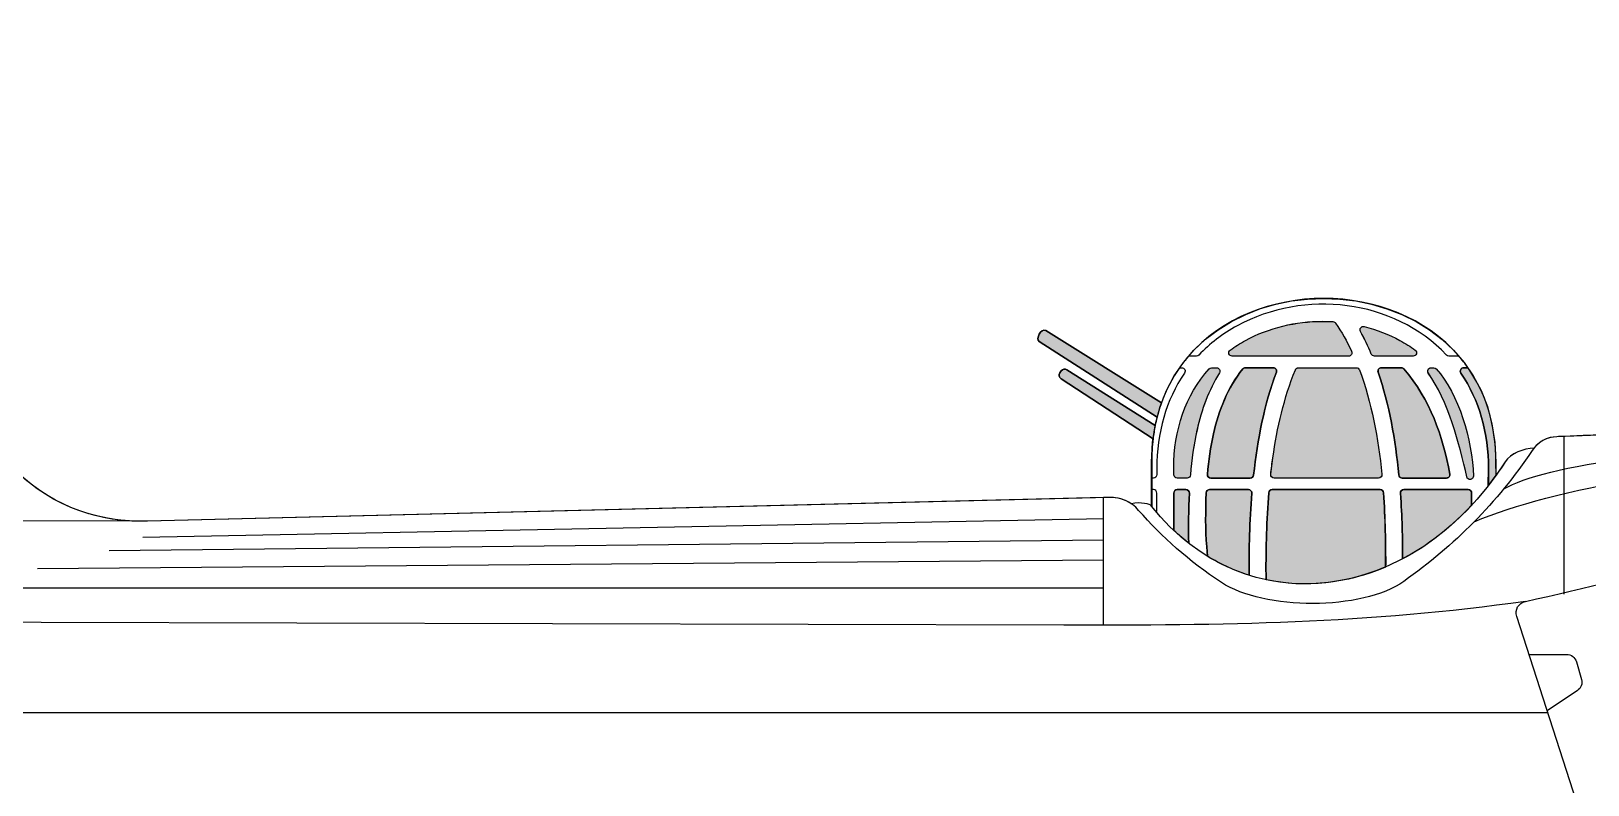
# Model space of a CAD drawing. Extents: x 65 to 351, y 42 to 244.
# Drawn here: x 97.31 to 130.59, y 210.06 to 226.19 of the extents above; entities that cross this region are included whole.
import ezdxf

# ---------------------------------------------------------------- set-up
doc = ezdxf.new("R2010")
doc.units = 0
doc.header["$MEASUREMENT"] = 0
doc.layers.add('4-VIEW', color=7, linetype='CONTINUOUS')
doc.layers.add('SOLIDS', color=7, linetype='CONTINUOUS')

msp = doc.modelspace()

# ---------------------------------------------------------------- hatches: boundary and pattern name
at = {"layer": 'SOLIDS'}
h = msp.add_hatch(color=252, dxfattribs=at)
edge = h.paths.add_edge_path()
edge.add_spline(control_points=[(118.856, 219.543), (118.856, 219.543), (121.377, 217.923), (121.377, 217.923), (121.403, 218.029), (121.434, 218.13), (121.47, 218.229), (121.47, 218.229), (118.997, 219.777), (118.997, 219.777), (118.899, 219.839), (118.775, 219.594), (118.856, 219.543)], knot_values=[0, 0, 0, 0, 1, 1, 1, 2, 2, 2, 3, 3, 3, 4, 4, 4, 4], degree=3, periodic=1)
h = msp.add_hatch(color=255, dxfattribs=at)
edge = h.paths.add_edge_path()
edge.add_spline(control_points=[(122.491, 218.959), (121.98, 218.393), (121.734, 217.648), (121.734, 216.827), (121.734, 216.827), (121.734, 216.694), (121.734, 216.694), (121.734, 216.655), (121.766, 216.622), (121.806, 216.622), (121.806, 216.622), (122.018, 216.622), (122.018, 216.622), (122.056, 216.622), (122.087, 216.651), (122.09, 216.689), (122.117, 217.015), (122.161, 217.337), (122.231, 217.647), (122.329, 218.085), (122.479, 218.499), (122.71, 218.873), (122.724, 218.896), (122.725, 218.923), (122.712, 218.946), (122.699, 218.97), (122.676, 218.983), (122.649, 218.983), (122.649, 218.983), (122.544, 218.983), (122.544, 218.983), (122.523, 218.983), (122.505, 218.975), (122.491, 218.959), (122.491, 218.959), (122.491, 218.959), (122.491, 218.959)], knot_values=[0, 0, 0, 0, 1, 1, 1, 2, 2, 2, 3, 3, 3, 4, 4, 4, 5, 5, 5, 6, 6, 6, 7, 7, 7, 8, 8, 8, 9, 9, 9, 10, 10, 10, 11, 11, 11, 12, 12, 12, 12], degree=3, periodic=1)
edge = h.paths.add_edge_path()
edge.add_spline(control_points=[(124.918, 219.975), (124.345, 219.975), (123.769, 219.841), (123.265, 219.566), (123.15, 219.503), (123.043, 219.435), (122.941, 219.362), (122.915, 219.344), (122.905, 219.311), (122.914, 219.281), (122.924, 219.251), (122.952, 219.231), (122.983, 219.231), (122.983, 219.231), (125.471, 219.231), (125.471, 219.231), (125.497, 219.231), (125.519, 219.243), (125.532, 219.265), (125.546, 219.286), (125.547, 219.311), (125.536, 219.334), (125.436, 219.549), (125.321, 219.751), (125.192, 219.938), (125.179, 219.957), (125.16, 219.967), (125.137, 219.969), (125.137, 219.969), (124.918, 219.975), (124.918, 219.975), (124.918, 219.975), (124.918, 219.975), (124.918, 219.975)], knot_values=[0, 0, 0, 0, 1, 1, 1, 2, 2, 2, 3, 3, 3, 4, 4, 4, 5, 5, 5, 6, 6, 6, 7, 7, 7, 8, 8, 8, 9, 9, 9, 10, 10, 10, 11, 11, 11, 11], degree=3, periodic=1)
edge = h.paths.add_edge_path()
edge.add_spline(control_points=[(123.208, 218.956), (123.222, 218.974), (123.242, 218.983), (123.265, 218.983), (123.265, 218.983), (123.859, 218.983), (123.859, 218.983), (123.884, 218.983), (123.905, 218.972), (123.919, 218.952), (123.932, 218.932), (123.936, 218.908), (123.927, 218.885), (123.673, 218.207), (123.524, 217.449), (123.44, 216.686), (123.436, 216.65), (123.405, 216.622), (123.368, 216.622), (123.368, 216.622), (122.525, 216.622), (122.525, 216.622), (122.504, 216.622), (122.486, 216.63), (122.472, 216.646), (122.457, 216.661), (122.451, 216.68), (122.453, 216.7), (122.478, 216.996), (122.519, 217.288), (122.583, 217.568), (122.696, 218.075), (122.885, 218.549), (123.208, 218.956), (123.208, 218.956), (123.208, 218.956), (123.208, 218.956)], knot_values=[0, 0, 0, 0, 1, 1, 1, 2, 2, 2, 3, 3, 3, 4, 4, 4, 5, 5, 5, 6, 6, 6, 7, 7, 7, 8, 8, 8, 9, 9, 9, 10, 10, 10, 11, 11, 11, 12, 12, 12, 12], degree=3, periodic=1)
edge = h.paths.add_edge_path()
edge.add_spline(control_points=[(121.734, 216.302), (121.734, 216.302), (121.738, 215.498), (121.738, 215.498), (121.841, 215.402), (121.946, 215.311), (122.054, 215.227), (122.041, 215.559), (122.055, 215.959), (122.068, 216.299), (122.069, 216.319), (122.061, 216.337), (122.047, 216.352), (122.033, 216.367), (122.016, 216.374), (121.995, 216.374), (121.995, 216.374), (121.806, 216.374), (121.806, 216.374), (121.766, 216.374), (121.734, 216.342), (121.734, 216.302), (121.734, 216.302), (121.734, 216.302), (121.734, 216.302)], knot_values=[0, 0, 0, 0, 1, 1, 1, 2, 2, 2, 3, 3, 3, 4, 4, 4, 5, 5, 5, 6, 6, 6, 7, 7, 7, 8, 8, 8, 8], degree=3, periodic=1)
edge = h.paths.add_edge_path()
edge.add_spline(control_points=[(122.428, 216.305), (122.413, 215.915), (122.407, 215.523), (122.438, 215.149), (122.438, 215.149), (122.454, 214.949), (122.454, 214.949), (122.739, 214.774), (123.038, 214.638), (123.346, 214.541), (123.346, 214.541), (123.346, 214.551), (123.346, 214.551), (123.342, 215.105), (123.354, 215.698), (123.403, 216.296), (123.405, 216.317), (123.398, 216.335), (123.384, 216.351), (123.37, 216.367), (123.352, 216.374), (123.331, 216.374), (123.331, 216.374), (122.501, 216.374), (122.501, 216.374), (122.462, 216.374), (122.43, 216.344), (122.428, 216.305), (122.428, 216.305), (122.428, 216.305), (122.428, 216.305)], knot_values=[0, 0, 0, 0, 1, 1, 1, 2, 2, 2, 3, 3, 3, 4, 4, 4, 5, 5, 5, 6, 6, 6, 7, 7, 7, 8, 8, 8, 9, 9, 9, 10, 10, 10, 10], degree=3, periodic=1)
edge = h.paths.add_edge_path()
edge.add_spline(control_points=[(124.335, 218.939), (124.089, 218.343), (123.943, 217.693), (123.852, 217.058), (123.852, 217.058), (123.806, 216.703), (123.806, 216.703), (123.804, 216.681), (123.81, 216.662), (123.824, 216.646), (123.839, 216.63), (123.857, 216.622), (123.878, 216.622), (123.878, 216.622), (126.111, 216.622), (126.111, 216.622), (126.133, 216.622), (126.151, 216.63), (126.165, 216.646), (126.179, 216.662), (126.185, 216.681), (126.183, 216.702), (126.106, 217.468), (125.962, 218.247), (125.704, 218.936), (125.693, 218.965), (125.667, 218.983), (125.636, 218.983), (125.636, 218.983), (124.402, 218.983), (124.402, 218.983), (124.372, 218.983), (124.347, 218.966), (124.335, 218.939), (124.335, 218.939), (124.335, 218.939), (124.335, 218.939)], knot_values=[0, 0, 0, 0, 1, 1, 1, 2, 2, 2, 3, 3, 3, 4, 4, 4, 5, 5, 5, 6, 6, 6, 7, 7, 7, 8, 8, 8, 9, 9, 9, 10, 10, 10, 11, 11, 11, 12, 12, 12, 12], degree=3, periodic=1)
edge = h.paths.add_edge_path()
edge.add_spline(control_points=[(125.724, 219.76), (125.81, 219.605), (125.887, 219.443), (125.957, 219.275), (125.968, 219.248), (125.994, 219.231), (126.024, 219.231), (126.024, 219.231), (126.852, 219.231), (126.852, 219.231), (126.884, 219.231), (126.911, 219.251), (126.921, 219.281), (126.931, 219.311), (126.92, 219.344), (126.894, 219.362), (126.793, 219.435), (126.685, 219.503), (126.57, 219.566), (126.329, 219.697), (126.072, 219.797), (125.806, 219.865), (125.777, 219.872), (125.749, 219.862), (125.731, 219.839), (125.713, 219.816), (125.71, 219.786), (125.724, 219.76), (125.724, 219.76), (125.724, 219.76), (125.724, 219.76)], knot_values=[0, 0, 0, 0, 1, 1, 1, 2, 2, 2, 3, 3, 3, 4, 4, 4, 5, 5, 5, 6, 6, 6, 7, 7, 7, 8, 8, 8, 9, 9, 9, 10, 10, 10, 10], degree=3, periodic=1)
edge = h.paths.add_edge_path()
edge.add_spline(control_points=[(126.104, 218.887), (126.096, 218.91), (126.1, 218.933), (126.114, 218.953), (126.128, 218.973), (126.148, 218.983), (126.172, 218.983), (126.172, 218.983), (126.599, 218.983), (126.599, 218.983), (126.621, 218.983), (126.641, 218.974), (126.654, 218.957), (127.221, 218.287), (127.477, 217.546), (127.635, 216.708), (127.639, 216.686), (127.634, 216.666), (127.62, 216.648), (127.606, 216.631), (127.586, 216.622), (127.564, 216.622), (127.564, 216.622), (126.619, 216.622), (126.619, 216.622), (126.582, 216.622), (126.551, 216.65), (126.547, 216.688), (126.474, 217.436), (126.34, 218.197), (126.104, 218.887), (126.104, 218.887), (126.104, 218.887), (126.104, 218.887)], knot_values=[0, 0, 0, 0, 1, 1, 1, 2, 2, 2, 3, 3, 3, 4, 4, 4, 5, 5, 5, 6, 6, 6, 7, 7, 7, 8, 8, 8, 9, 9, 9, 10, 10, 10, 11, 11, 11, 11], degree=3, periodic=1)
edge = h.paths.add_edge_path()
edge.add_spline(control_points=[(127.177, 218.87), (127.586, 218.282), (127.851, 217.351), (127.997, 216.648), (128.005, 216.611), (128.039, 216.586), (128.077, 216.591), (128.114, 216.596), (128.141, 216.628), (128.14, 216.665), (128.115, 217.434), (127.828, 218.423), (127.345, 218.959), (127.331, 218.975), (127.312, 218.983), (127.291, 218.983), (127.291, 218.983), (127.236, 218.983), (127.236, 218.983), (127.208, 218.983), (127.185, 218.969), (127.172, 218.944), (127.159, 218.92), (127.161, 218.892), (127.177, 218.87), (127.177, 218.87), (127.177, 218.87), (127.177, 218.87)], knot_values=[0, 0, 0, 0, 1, 1, 1, 2, 2, 2, 3, 3, 3, 4, 4, 4, 5, 5, 5, 6, 6, 6, 7, 7, 7, 8, 8, 8, 9, 9, 9, 9], degree=3, periodic=1)
edge = h.paths.add_edge_path()
edge.add_spline(control_points=[(126.599, 216.351), (126.585, 216.336), (126.578, 216.318), (126.58, 216.297), (126.616, 215.785), (126.627, 215.35), (126.625, 214.891), (127.148, 215.167), (127.648, 215.551), (128.1, 216.039), (128.1, 216.039), (128.102, 216.302), (128.102, 216.302), (128.102, 216.342), (128.069, 216.374), (128.029, 216.374), (128.029, 216.374), (126.652, 216.374), (126.652, 216.374), (126.631, 216.374), (126.613, 216.367), (126.599, 216.351), (126.599, 216.351), (126.599, 216.351), (126.599, 216.351)], knot_values=[0, 0, 0, 0, 1, 1, 1, 2, 2, 2, 3, 3, 3, 4, 4, 4, 5, 5, 5, 6, 6, 6, 7, 7, 7, 8, 8, 8, 8], degree=3, periodic=1)
edge = h.paths.add_edge_path()
edge.add_spline(control_points=[(123.767, 216.308), (123.717, 215.724), (123.702, 215.136), (123.706, 214.554), (123.706, 214.554), (123.707, 214.445), (123.707, 214.445), (124.542, 214.266), (125.425, 214.36), (126.264, 214.718), (126.266, 215.189), (126.256, 215.782), (126.217, 216.307), (126.215, 216.345), (126.183, 216.374), (126.145, 216.374), (126.145, 216.374), (123.839, 216.374), (123.839, 216.374), (123.801, 216.374), (123.77, 216.346), (123.767, 216.308), (123.767, 216.308), (123.767, 216.308), (123.767, 216.308)], knot_values=[0, 0, 0, 0, 1, 1, 1, 2, 2, 2, 3, 3, 3, 4, 4, 4, 5, 5, 5, 6, 6, 6, 7, 7, 7, 8, 8, 8, 8], degree=3, periodic=1)
edge = h.paths.add_edge_path()
edge.add_spline(control_points=[(127.872, 218.87), (127.857, 218.893), (127.855, 218.92), (127.868, 218.945), (127.881, 218.969), (127.905, 218.983), (127.932, 218.983), (127.932, 218.983), (128.019, 218.989), (128.019, 218.989), (128.393, 218.457), (128.621, 217.78), (128.621, 216.96), (128.621, 216.96), (128.624, 216.681), (128.624, 216.681), (128.572, 216.609), (128.52, 216.539), (128.466, 216.47), (128.466, 216.47), (128.462, 216.827), (128.462, 216.827), (128.462, 217.587), (128.267, 218.291), (127.872, 218.87)], knot_values=[0, 0, 0, 0, 1, 1, 1, 2, 2, 2, 3, 3, 3, 4, 4, 4, 5, 5, 5, 6, 6, 6, 7, 7, 7, 8, 8, 8, 8], degree=3, periodic=1)
h = msp.add_hatch(color=252, dxfattribs=at)
edge = h.paths.add_edge_path()
edge.add_spline(control_points=[(119.324, 218.748), (119.324, 218.748), (121.292, 217.464), (121.292, 217.464), (121.303, 217.56), (121.318, 217.653), (121.336, 217.744), (121.336, 217.744), (119.45, 218.941), (119.45, 218.941), (119.409, 218.967), (119.354, 218.956), (119.327, 218.916), (119.327, 218.916), (119.298, 218.874), (119.298, 218.874), (119.284, 218.853), (119.279, 218.83), (119.284, 218.806), (119.289, 218.781), (119.302, 218.761), (119.324, 218.748)], knot_values=[0, 0, 0, 0, 1, 1, 1, 2, 2, 2, 3, 3, 3, 4, 4, 4, 5, 5, 5, 6, 6, 6, 7, 7, 7, 7], degree=3, periodic=1)

# ---------------------------------------------------------------- linework, layer by layer
at = {"layer": '4-VIEW', "color": 7}
for points in [[(130.07, 217.513), (130.07, 214.135)], [(120.232, 213.472), (120.232, 216.203)], [(99.409, 215.705), (86.475, 215.682)], [(99.696, 215.358), (120.232, 215.759)], [(98.971, 215.072), (120.232, 215.301)], [(97.444, 214.69), (120.232, 214.872)], [(94.048, 214.27), (120.232, 214.27)], [(85.856, 211.606), (129.715, 211.606)]]:
    msp.add_lwpolyline(points, dxfattribs=at)
for points, knots in [([(174.224, 212.835), (172.469, 213.114), (170.793, 213.328), (169.642, 213.443), (169.459, 213.461), (169.307, 213.528), (169.17, 213.651), (167.034, 215.567), (164.611, 217.408), (161.648, 217.538), (152, 217.959), (141.487, 217.977), (129.926, 217.507), (129.706, 217.499), (129.521, 217.395), (129.398, 217.212), (128.65, 216.096), (127.726, 215.173), (126.655, 214.412), (125.76, 213.776), (123.656, 213.793), (122.755, 214.385), (122.06, 214.841), (121.477, 215.367), (120.983, 215.93), (120.82, 216.117), (120.604, 216.213), (120.355, 216.206), (120.355, 216.206), (99.791, 215.698), (99.791, 215.698), (98.618, 215.669), (97.597, 216.097), (96.796, 216.954), (96.796, 216.954), (90.009, 224.212), (90.009, 224.212), (89.42, 224.842), (88.799, 225.327), (88.156, 225.671)], [0, 0, 0, 0, 1, 1, 1, 2, 2, 2, 3, 3, 3, 4, 4, 4, 5, 5, 5, 6, 6, 6, 7, 7, 7, 8, 8, 8, 9, 9, 9, 10, 10, 10, 11, 11, 11, 12, 12, 12, 13, 13, 13, 13]), ([(121.261, 216.023), (121.261, 216.023), (121.261, 216.96), (121.261, 216.96), (121.261, 221.64), (128.62, 221.63), (128.62, 216.96), (128.62, 216.96), (128.62, 216.691), (128.62, 216.691)], [0, 0, 0, 0, 1, 1, 1, 2, 2, 2, 3, 3, 3, 3]), ([(127.831, 219.231), (127.831, 219.231), (127.616, 219.231), (127.616, 219.231), (127.595, 219.231), (127.578, 219.239), (127.564, 219.254), (126.433, 220.453), (124.521, 220.663), (123.092, 219.882), (122.774, 219.708), (122.501, 219.497), (122.272, 219.254), (122.257, 219.239), (122.24, 219.231), (122.219, 219.231), (122.219, 219.231), (122.049, 219.231), (122.049, 219.231)], [0, 0, 0, 0, 1, 1, 1, 2, 2, 2, 3, 3, 3, 4, 4, 4, 5, 5, 5, 6, 6, 6, 6]), ([(121.47, 218.229), (121.47, 218.229), (118.997, 219.777), (118.997, 219.777), (118.899, 219.839), (118.775, 219.595), (118.856, 219.543), (118.856, 219.543), (121.377, 217.924), (121.377, 217.924)], [0, 0, 0, 0, 1, 1, 1, 2, 2, 2, 3, 3, 3, 3]), ([(122.983, 219.231), (123.858, 219.231), (124.569, 219.231), (125.471, 219.231), (125.497, 219.231), (125.518, 219.243), (125.532, 219.265), (125.546, 219.286), (125.547, 219.311), (125.536, 219.334), (125.436, 219.549), (125.321, 219.751), (125.192, 219.938), (125.179, 219.957), (125.16, 219.968), (125.137, 219.969), (125.064, 219.973), (124.991, 219.976), (124.918, 219.976), (124.345, 219.976), (123.768, 219.841), (123.265, 219.566), (123.15, 219.503), (123.042, 219.435), (122.941, 219.362), (122.915, 219.344), (122.905, 219.311), (122.914, 219.281), (122.924, 219.251), (122.951, 219.231), (122.983, 219.231), (122.983, 219.231), (122.983, 219.231), (122.983, 219.231)], [0, 0, 0, 0, 1, 1, 1, 2, 2, 2, 3, 3, 3, 4, 4, 4, 5, 5, 5, 6, 6, 6, 7, 7, 7, 8, 8, 8, 9, 9, 9, 10, 10, 10, 11, 11, 11, 11]), ([(126.023, 219.231), (126.354, 219.231), (126.598, 219.231), (126.852, 219.231), (126.884, 219.231), (126.911, 219.251), (126.921, 219.281), (126.931, 219.311), (126.92, 219.344), (126.894, 219.362), (126.793, 219.435), (126.685, 219.503), (126.57, 219.566), (126.329, 219.697), (126.072, 219.797), (125.806, 219.865), (125.777, 219.872), (125.749, 219.862), (125.731, 219.839), (125.713, 219.816), (125.71, 219.786), (125.724, 219.76), (125.809, 219.605), (125.887, 219.443), (125.957, 219.276), (125.968, 219.248), (125.994, 219.231), (126.023, 219.231), (126.023, 219.231), (126.023, 219.231), (126.023, 219.231)], [0, 0, 0, 0, 1, 1, 1, 2, 2, 2, 3, 3, 3, 4, 4, 4, 5, 5, 5, 6, 6, 6, 7, 7, 7, 8, 8, 8, 9, 9, 9, 10, 10, 10, 10]), ([(121.336, 217.744), (121.336, 217.744), (119.45, 218.941), (119.45, 218.941), (119.409, 218.967), (119.354, 218.956), (119.327, 218.916), (119.327, 218.916), (119.298, 218.874), (119.298, 218.874), (119.284, 218.853), (119.279, 218.83), (119.284, 218.806), (119.289, 218.781), (119.302, 218.761), (119.324, 218.748), (119.324, 218.748), (121.291, 217.464), (121.291, 217.464)], [0, 0, 0, 0, 1, 1, 1, 2, 2, 2, 3, 3, 3, 4, 4, 4, 5, 5, 5, 6, 6, 6, 6]), ([(121.856, 218.983), (121.856, 218.983), (121.903, 218.983), (121.903, 218.983), (121.931, 218.983), (121.954, 218.969), (121.967, 218.945), (121.98, 218.92), (121.979, 218.893), (121.963, 218.87), (121.568, 218.291), (121.373, 217.587), (121.373, 216.827), (121.373, 216.827), (121.373, 216.695), (121.373, 216.695), (121.373, 216.655), (121.341, 216.622), (121.301, 216.622), (121.301, 216.622), (121.261, 216.622), (121.261, 216.622)], [0, 0, 0, 0, 1, 1, 1, 2, 2, 2, 3, 3, 3, 4, 4, 4, 5, 5, 5, 6, 6, 6, 7, 7, 7, 7]), ([(121.806, 216.622), (121.806, 216.622), (122.018, 216.622), (122.018, 216.622), (122.056, 216.622), (122.087, 216.651), (122.09, 216.689), (122.116, 217.015), (122.161, 217.337), (122.23, 217.648), (122.329, 218.085), (122.479, 218.499), (122.71, 218.873), (122.724, 218.896), (122.725, 218.923), (122.712, 218.946), (122.699, 218.97), (122.676, 218.983), (122.649, 218.983), (122.649, 218.983), (122.544, 218.983), (122.544, 218.983), (122.523, 218.983), (122.505, 218.975), (122.491, 218.959), (121.98, 218.393), (121.734, 217.648), (121.734, 216.827), (121.734, 216.827), (121.734, 216.695), (121.734, 216.695), (121.734, 216.655), (121.766, 216.622), (121.806, 216.622), (121.806, 216.622), (121.806, 216.622), (121.806, 216.622)], [0, 0, 0, 0, 1, 1, 1, 2, 2, 2, 3, 3, 3, 4, 4, 4, 5, 5, 5, 6, 6, 6, 7, 7, 7, 8, 8, 8, 9, 9, 9, 10, 10, 10, 11, 11, 11, 12, 12, 12, 12]), ([(122.525, 216.622), (122.525, 216.622), (123.368, 216.622), (123.368, 216.622), (123.405, 216.622), (123.436, 216.65), (123.44, 216.687), (123.524, 217.449), (123.672, 218.207), (123.927, 218.886), (123.936, 218.909), (123.932, 218.932), (123.919, 218.952), (123.904, 218.972), (123.884, 218.983), (123.859, 218.983), (123.859, 218.983), (123.265, 218.983), (123.265, 218.983), (123.242, 218.983), (123.222, 218.974), (123.208, 218.956), (122.885, 218.55), (122.696, 218.075), (122.582, 217.568), (122.519, 217.288), (122.478, 216.996), (122.453, 216.701), (122.451, 216.68), (122.457, 216.661), (122.472, 216.646), (122.486, 216.63), (122.504, 216.622), (122.525, 216.622), (122.525, 216.622), (122.525, 216.622), (122.525, 216.622)], [0, 0, 0, 0, 1, 1, 1, 2, 2, 2, 3, 3, 3, 4, 4, 4, 5, 5, 5, 6, 6, 6, 7, 7, 7, 8, 8, 8, 9, 9, 9, 10, 10, 10, 11, 11, 11, 12, 12, 12, 12]), ([(123.878, 216.622), (123.878, 216.622), (126.111, 216.622), (126.111, 216.622), (126.133, 216.622), (126.151, 216.63), (126.165, 216.646), (126.179, 216.662), (126.185, 216.681), (126.183, 216.702), (126.106, 217.468), (125.962, 218.247), (125.704, 218.936), (125.693, 218.965), (125.667, 218.983), (125.636, 218.983), (125.636, 218.983), (124.402, 218.983), (124.402, 218.983), (124.372, 218.983), (124.347, 218.966), (124.335, 218.939), (124.089, 218.343), (123.943, 217.693), (123.852, 217.058), (123.835, 216.94), (123.82, 216.822), (123.806, 216.703), (123.804, 216.682), (123.81, 216.662), (123.824, 216.646), (123.838, 216.631), (123.857, 216.622), (123.878, 216.622), (123.878, 216.622), (123.878, 216.622), (123.878, 216.622)], [0, 0, 0, 0, 1, 1, 1, 2, 2, 2, 3, 3, 3, 4, 4, 4, 5, 5, 5, 6, 6, 6, 7, 7, 7, 8, 8, 8, 9, 9, 9, 10, 10, 10, 11, 11, 11, 12, 12, 12, 12]), ([(126.619, 216.622), (126.619, 216.622), (127.564, 216.622), (127.564, 216.622), (127.586, 216.622), (127.605, 216.631), (127.62, 216.649), (127.634, 216.666), (127.639, 216.686), (127.635, 216.708), (127.477, 217.546), (127.221, 218.287), (126.654, 218.958), (126.64, 218.974), (126.621, 218.983), (126.599, 218.983), (126.599, 218.983), (126.172, 218.983), (126.172, 218.983), (126.148, 218.983), (126.128, 218.973), (126.113, 218.953), (126.1, 218.933), (126.096, 218.91), (126.104, 218.887), (126.34, 218.197), (126.474, 217.436), (126.547, 216.688), (126.551, 216.65), (126.581, 216.622), (126.619, 216.622), (126.619, 216.622), (126.619, 216.622), (126.619, 216.622)], [0, 0, 0, 0, 1, 1, 1, 2, 2, 2, 3, 3, 3, 4, 4, 4, 5, 5, 5, 6, 6, 6, 7, 7, 7, 8, 8, 8, 9, 9, 9, 10, 10, 10, 11, 11, 11, 11]), ([(128.14, 216.665), (128.115, 217.434), (127.827, 218.423), (127.345, 218.959), (127.33, 218.975), (127.312, 218.983), (127.291, 218.983), (127.291, 218.983), (127.236, 218.983), (127.236, 218.983), (127.208, 218.983), (127.184, 218.969), (127.172, 218.944), (127.159, 218.92), (127.161, 218.892), (127.176, 218.87), (127.586, 218.282), (127.851, 217.351), (127.997, 216.648), (128.005, 216.611), (128.039, 216.587), (128.076, 216.591), (128.114, 216.596), (128.141, 216.628), (128.14, 216.665), (128.14, 216.665), (128.14, 216.665), (128.14, 216.665)], [0, 0, 0, 0, 1, 1, 1, 2, 2, 2, 3, 3, 3, 4, 4, 4, 5, 5, 5, 6, 6, 6, 7, 7, 7, 8, 8, 8, 9, 9, 9, 9]), ([(128.459, 216.462), (128.459, 216.462), (128.462, 216.827), (128.462, 216.827), (128.462, 217.587), (128.267, 218.291), (127.872, 218.87), (127.857, 218.893), (127.855, 218.92), (127.868, 218.945), (127.881, 218.969), (127.905, 218.983), (127.932, 218.983), (127.932, 218.983), (128.023, 218.983), (128.023, 218.983)], [0, 0, 0, 0, 1, 1, 1, 2, 2, 2, 3, 3, 3, 4, 4, 4, 5, 5, 5, 5]), ([(134.855, 209.805), (134.855, 209.805), (133.655, 207.439), (133.655, 207.439), (133.57, 207.271), (133.409, 207.172), (133.221, 207.172), (133.221, 207.172), (131.509, 207.172), (131.509, 207.172), (131.294, 207.172), (131.111, 207.305), (131.046, 207.51), (131.046, 207.51), (129.065, 213.66), (129.065, 213.66), (129.019, 213.803), (129.105, 213.952), (129.252, 213.984), (130.532, 214.262), (131.805, 214.577), (133.068, 214.928), (136.106, 215.775), (138.796, 216.153), (141.95, 216.179), (141.95, 216.179), (155.967, 216.29), (155.967, 216.29), (156.066, 216.291), (156.146, 216.371), (156.146, 216.47), (156.146, 216.47), (156.146, 217.731), (156.146, 217.731)], [0, 0, 0, 0, 1, 1, 1, 2, 2, 2, 3, 3, 3, 4, 4, 4, 5, 5, 5, 6, 6, 6, 7, 7, 7, 8, 8, 8, 9, 9, 9, 10, 10, 10, 11, 11, 11, 11]), ([(129.435, 217.262), (129.215, 217.253), (128.937, 217.152), (128.818, 216.967), (126.825, 213.881), (123.258, 213.487), (121.261, 216.023), (121.23, 216.063), (121.027, 216.117), (120.823, 216.073)], [0, 0, 0, 0, 1, 1, 1, 2, 2, 2, 3, 3, 3, 3]), ([(121.373, 215.909), (121.373, 215.909), (121.373, 216.302), (121.373, 216.302), (121.373, 216.342), (121.341, 216.374), (121.301, 216.374), (121.301, 216.374), (121.261, 216.374), (121.261, 216.374)], [0, 0, 0, 0, 1, 1, 1, 2, 2, 2, 3, 3, 3, 3]), ([(122.054, 215.227), (122.041, 215.559), (122.054, 215.959), (122.067, 216.299), (122.068, 216.32), (122.061, 216.338), (122.047, 216.352), (122.033, 216.367), (122.016, 216.374), (121.995, 216.374), (121.995, 216.374), (121.806, 216.374), (121.806, 216.374), (121.766, 216.374), (121.733, 216.342), (121.734, 216.302), (121.734, 216.302), (121.738, 215.499), (121.738, 215.499)], [0, 0, 0, 0, 1, 1, 1, 2, 2, 2, 3, 3, 3, 4, 4, 4, 5, 5, 5, 6, 6, 6, 6]), ([(123.346, 214.539), (123.346, 214.539), (123.346, 214.551), (123.346, 214.551), (123.342, 215.105), (123.354, 215.698), (123.403, 216.296), (123.405, 216.317), (123.398, 216.335), (123.384, 216.351), (123.37, 216.367), (123.352, 216.374), (123.331, 216.374), (123.331, 216.374), (122.501, 216.374), (122.501, 216.374), (122.462, 216.374), (122.43, 216.344), (122.428, 216.305), (122.413, 215.915), (122.407, 215.523), (122.438, 215.149), (122.438, 215.149), (122.454, 214.949), (122.454, 214.949)], [0, 0, 0, 0, 1, 1, 1, 2, 2, 2, 3, 3, 3, 4, 4, 4, 5, 5, 5, 6, 6, 6, 7, 7, 7, 8, 8, 8, 8]), ([(126.263, 214.728), (126.267, 215.211), (126.258, 215.751), (126.217, 216.307), (126.215, 216.345), (126.183, 216.374), (126.145, 216.374), (126.145, 216.374), (123.839, 216.374), (123.839, 216.374), (123.801, 216.374), (123.77, 216.346), (123.767, 216.308), (123.717, 215.724), (123.702, 215.136), (123.706, 214.554), (123.706, 214.554), (123.707, 214.453), (123.707, 214.453)], [0, 0, 0, 0, 1, 1, 1, 2, 2, 2, 3, 3, 3, 4, 4, 4, 5, 5, 5, 6, 6, 6, 6]), ([(128.1, 216.039), (128.1, 216.039), (128.102, 216.302), (128.102, 216.302), (128.102, 216.342), (128.069, 216.374), (128.029, 216.374), (127.57, 216.374), (127.133, 216.374), (126.652, 216.374), (126.631, 216.374), (126.613, 216.367), (126.599, 216.351), (126.585, 216.336), (126.578, 216.318), (126.58, 216.297), (126.616, 215.785), (126.626, 215.35), (126.624, 214.891)], [0, 0, 0, 0, 1, 1, 1, 2, 2, 2, 3, 3, 3, 4, 4, 4, 5, 5, 5, 6, 6, 6, 6]), ([(129.252, 213.984), (125.95, 213.503), (122.707, 213.464), (119.384, 213.473), (119.384, 213.473), (86.581, 213.558), (86.581, 213.558)], [0, 0, 0, 0, 1, 1, 1, 2, 2, 2, 2]), ([(129.328, 212.843), (129.328, 212.843), (130.132, 212.847), (130.132, 212.847), (130.231, 212.847), (130.314, 212.785), (130.341, 212.691), (130.341, 212.691), (130.451, 212.314), (130.451, 212.314), (130.477, 212.221), (130.443, 212.126), (130.362, 212.073), (130.362, 212.073), (129.715, 211.643), (129.715, 211.643)], [0, 0, 0, 0, 1, 1, 1, 2, 2, 2, 3, 3, 3, 4, 4, 4, 5, 5, 5, 5])]:
    msp.add_open_spline(points, degree=3, knots=knots, dxfattribs=at)
for points in [[(128.155, 215.686), (131.626, 217.134), (139.957, 217.777), (156.146, 217.393)], [(128.787, 216.389), (130.522, 217.408), (139.957, 217.958), (156.146, 217.574)]]:
    msp.add_open_spline(points, degree=3, dxfattribs=at)
at = {"layer": 'SOLIDS'}
for points, knots in [([(122.049, 219.231), (123.462, 220.879), (126.416, 220.877), (127.831, 219.231), (127.899, 219.152), (127.963, 219.069), (128.024, 218.983), (128.024, 218.983), (127.932, 218.983), (127.932, 218.983), (127.905, 218.983), (127.881, 218.969), (127.868, 218.945), (127.855, 218.92), (127.857, 218.893), (127.872, 218.87), (128.267, 218.291), (128.462, 217.587), (128.462, 216.827), (128.462, 216.827), (128.459, 216.462), (128.459, 216.462), (128.584, 216.621), (128.703, 216.789), (128.818, 216.967), (128.937, 217.151), (129.216, 217.253), (129.435, 217.262), (129.557, 217.414), (129.727, 217.499), (129.926, 217.507), (129.974, 217.509), (130.022, 217.511), (130.07, 217.513), (139.005, 217.873), (147.313, 217.942), (155.079, 217.758), (155.079, 217.758), (155.148, 226.702), (155.148, 226.702), (155.149, 226.812), (155.311, 226.824), (155.327, 226.715), (155.64, 224.639), (155.9, 221.171), (156.146, 217.731), (156.273, 217.727), (156.399, 217.724), (156.526, 217.721), (157.417, 217.696), (158.301, 217.667), (159.178, 217.636), (159.264, 217.633), (159.35, 217.629), (159.437, 217.626), (160.179, 217.599), (160.916, 217.569), (161.648, 217.537), (162.039, 217.52), (162.421, 217.474), (162.795, 217.4), (162.952, 217.37), (163.107, 217.334), (163.261, 217.295), (163.917, 217.125), (164.545, 216.878), (165.148, 216.573), (165.345, 216.474), (165.54, 216.368), (165.732, 216.257), (166.97, 215.542), (168.106, 214.606), (169.17, 213.651), (169.307, 213.528), (169.459, 213.461), (169.642, 213.442), (169.746, 213.432), (169.855, 213.421), (169.968, 213.409), (169.968, 213.409), (170.209, 213.383), (170.209, 213.383), (171.652, 213.227), (172.822, 213.062), (174.225, 212.835), (174.239, 213.952), (174.299, 214.675), (174.369, 215.742), (174.374, 215.825), (174.493, 215.834), (174.511, 215.753), (174.712, 214.86), (174.855, 214.143), (174.964, 212.715), (175.426, 212.635), (175.522, 212.625), (175.98, 212.538), (175.98, 212.538), (176.368, 212.467), (176.368, 212.467), (177.81, 212.199), (179.184, 211.897), (180.241, 211.582), (180.67, 211.454), (181.046, 211.324), (181.354, 211.193), (183.113, 210.443), (183.712, 208.777), (183.385, 207.324), (183.296, 206.927), (183.137, 206.546), (182.915, 206.203), (183.034, 205.795), (182.856, 205.25), (182.379, 205.25), (182.379, 205.25), (181.96, 205.25), (181.96, 205.25), (181.773, 205.13), (181.57, 205.027), (181.351, 204.945), (181.068, 204.839), (180.686, 204.738), (180.241, 204.644), (178.833, 204.345), (176.791, 204.11), (175.203, 203.966), (175.23, 203.224), (175.225, 202.499), (175.2, 201.789), (175.139, 200.077), (174.965, 198.446), (174.862, 196.857), (174.857, 196.775), (174.737, 196.765), (174.72, 196.846), (174.375, 198.387), (174.327, 200.454), (174.359, 203.906), (174.097, 203.883), (173.738, 203.847), (173.493, 203.826), (173.49, 203.636), (173.417, 203.467), (173.29, 203.318), (173.337, 203.265), (173.364, 203.194), (173.358, 203.118), (173.311, 202.47), (172.816, 202), (172.15, 201.744), (172.15, 201.744), (172.15, 200.389), (172.15, 200.389), (172.15, 200.316), (172.095, 200.255), (172.023, 200.246), (172.023, 200.246), (172.023, 199.987), (172.023, 199.987), (172.023, 199.987), (173.416, 199.987), (173.416, 199.987), (173.455, 199.987), (173.488, 199.955), (173.488, 199.915), (173.488, 199.915), (173.488, 199.826), (173.488, 199.826), (173.488, 199.786), (173.455, 199.753), (173.415, 199.753), (173.415, 199.753), (172.023, 199.753), (172.023, 199.753), (172.023, 199.753), (172.023, 199.621), (172.023, 199.621), (172.023, 199.581), (171.991, 199.548), (171.951, 199.548), (171.951, 199.548), (171.747, 199.548), (171.747, 199.548), (171.707, 199.548), (171.675, 199.581), (171.675, 199.621), (171.675, 199.621), (171.675, 200.245), (171.675, 200.245), (171.675, 200.245), (171.629, 200.245), (171.629, 200.245), (171.556, 200.245), (171.494, 200.299), (171.486, 200.372), (171.486, 200.372), (171.334, 201.548), (171.334, 201.548), (170.658, 201.469), (169.929, 201.573), (169.345, 201.885), (169.325, 201.896), (169.307, 201.91), (169.293, 201.927), (169.255, 201.971), (169.243, 202.031), (169.255, 202.085), (169.255, 202.085), (169.071, 202.057), (169.071, 202.057), (168.955, 202.038), (168.846, 202.078), (168.771, 202.153), (168.771, 202.153), (168.771, 201.872), (168.771, 201.872), (168.771, 201.773), (168.69, 201.692), (168.591, 201.692), (168.591, 201.692), (168.106, 201.692), (168.106, 201.692), (168.006, 201.692), (167.925, 201.773), (167.925, 201.872), (167.925, 201.872), (167.925, 202.166), (167.925, 202.166), (167.023, 201.924), (166.067, 201.784), (165.139, 201.715), (165.044, 201.708), (164.949, 201.702), (164.855, 201.696), (164.803, 201.693), (164.759, 201.734), (164.759, 201.787), (164.759, 201.787), (164.76, 201.962), (164.76, 201.962), (164.76, 202.012), (164.72, 202.052), (164.67, 202.053), (164.67, 202.053), (162.137, 202.065), (162.137, 202.065), (162.078, 202.065), (162.03, 202.113), (162.03, 202.173), (162.03, 202.173), (162.028, 202.414), (162.028, 202.414), (162.028, 202.473), (161.98, 202.521), (161.921, 202.521), (161.921, 202.521), (160.962, 202.525), (160.962, 202.525), (160.901, 202.525), (160.853, 202.477), (160.853, 202.417), (160.853, 202.417), (160.854, 202.18), (160.854, 202.18), (160.854, 202.119), (160.805, 202.071), (160.745, 202.071), (160.745, 202.071), (158.53, 202.082), (158.53, 202.082), (158.53, 202.082), (158.577, 201.443), (158.577, 201.443), (158.577, 201.443), (158.621, 201.444), (158.621, 201.444), (158.689, 201.446), (158.746, 201.393), (158.749, 201.325), (158.749, 201.325), (158.752, 201.229), (158.752, 201.229), (158.754, 201.161), (158.701, 201.104), (158.633, 201.101), (158.633, 201.101), (158.602, 201.1), (158.602, 201.1), (158.602, 201.1), (158.674, 200.139), (158.674, 200.139), (158.674, 200.139), (158.739, 200.141), (158.739, 200.141), (158.807, 200.143), (158.864, 200.09), (158.866, 200.022), (158.866, 200.022), (158.869, 199.925), (158.869, 199.925), (158.872, 199.858), (158.818, 199.801), (158.75, 199.798), (158.75, 199.798), (158.699, 199.797), (158.699, 199.797), (158.699, 199.797), (158.77, 198.838), (158.77, 198.838), (160.466, 198.755), (161.816, 197.353), (161.816, 195.637), (161.816, 193.866), (160.381, 192.432), (158.611, 192.432), (156.841, 192.432), (155.406, 193.866), (155.406, 195.637), (155.406, 195.957), (155.499, 196.404), (155.601, 196.742), (154.931, 197.093), (154.287, 197.452), (153.664, 197.824), (153.549, 197.892), (153.434, 197.962), (153.32, 198.032), (152.294, 198.659), (151.325, 199.321), (150.39, 200.035), (149.144, 200.986), (147.998, 202.006), (146.891, 203.097), (132.679, 203.096), (109.905, 204.419), (94.99, 205.75), (92.867, 205.939), (90.904, 206.129), (89.147, 206.315), (89.147, 206.315), (88.902, 206.069), (88.902, 206.069), (88.878, 206.046), (88.851, 206.031), (88.821, 206.025), (88.821, 206.025), (88.189, 205.357), (88.189, 205.357), (88.334, 205.161), (88.42, 204.918), (88.42, 204.655), (88.42, 204.005), (87.892, 203.477), (87.242, 203.477), (86.591, 203.477), (86.064, 204.005), (86.064, 204.655), (86.064, 205.306), (86.591, 205.833), (87.242, 205.833), (87.489, 205.833), (87.718, 205.757), (87.907, 205.628), (87.907, 205.628), (88.289, 206.03), (88.289, 206.03), (88.224, 206.051), (88.177, 206.112), (88.177, 206.184), (88.177, 206.184), (88.177, 206.419), (88.177, 206.419), (83.495, 206.933), (80.49, 207.414), (80.192, 207.778), (79.609, 207.809), (79.261, 207.854), (79.257, 207.911), (79.257, 207.912), (79.257, 207.913), (79.258, 207.914), (79.258, 207.914), (78.058, 207.876), (78.058, 207.876), (77.849, 207.869), (77.703, 208.078), (77.781, 208.272), (77.781, 208.272), (78.129, 209.136), (78.129, 209.136), (78.153, 209.195), (78.192, 209.242), (78.242, 209.273), (77.648, 212.656), (77.433, 215.701), (77.848, 218.287), (78.004, 219.26), (78.249, 220.168), (78.598, 221.004), (79.009, 221.995), (79.565, 222.886), (80.286, 223.666), (80.805, 224.227), (81.41, 224.732), (82.109, 225.175), (83.276, 225.915), (84.455, 226.302), (85.602, 226.313), (86.074, 226.317), (86.542, 226.258), (87.001, 226.133), (87.02, 226.142), (87.041, 226.147), (87.063, 226.147), (87.063, 226.147), (87.475, 226.147), (87.475, 226.147), (87.541, 226.147), (87.597, 226.19), (87.614, 226.254), (87.614, 226.254), (87.678, 226.491), (87.678, 226.491), (87.695, 226.555), (87.751, 226.598), (87.817, 226.598), (87.817, 226.598), (87.862, 226.598), (87.862, 226.598), (87.862, 226.598), (87.959, 227.734), (87.959, 227.734), (87.976, 227.944), (88.297, 227.926), (88.291, 227.716), (88.291, 227.716), (88.256, 226.542), (88.256, 226.542), (88.285, 226.505), (88.293, 226.461), (88.281, 226.417), (88.281, 226.417), (88.264, 226.354), (88.264, 226.354), (88.253, 226.309), (88.261, 226.266), (88.289, 226.229), (88.318, 226.192), (88.358, 226.172), (88.404, 226.172), (88.404, 226.172), (93.434, 226.172), (93.434, 226.172), (93.533, 226.172), (93.614, 226.091), (93.614, 225.992), (93.614, 225.992), (93.614, 225.955), (93.614, 225.955), (93.614, 225.856), (93.533, 225.775), (93.434, 225.775), (93.434, 225.775), (88.294, 225.775), (88.294, 225.775), (88.23, 225.775), (88.174, 225.733), (88.156, 225.671), (88.799, 225.327), (89.42, 224.842), (90.009, 224.212), (90.009, 224.212), (91.086, 223.061), (91.086, 223.061), (91.086, 223.061), (95.55, 218.287), (95.55, 218.287), (95.55, 218.287), (96.794, 216.956), (96.794, 216.956), (96.794, 216.956), (96.796, 216.954), (96.796, 216.954), (97.509, 216.191), (98.396, 215.768), (99.41, 215.705), (99.535, 215.697), (99.662, 215.695), (99.791, 215.698), (99.791, 215.698), (120.232, 216.203), (120.232, 216.203), (120.232, 216.203), (120.355, 216.206), (120.355, 216.206), (120.53, 216.211), (120.688, 216.165), (120.823, 216.073), (121.028, 216.116), (121.23, 216.063), (121.262, 216.023), (121.262, 216.023), (121.262, 216.374), (121.262, 216.374), (121.262, 216.374), (121.262, 216.622), (121.262, 216.622), (121.262, 216.622), (121.262, 216.96), (121.262, 216.96), (121.262, 217.135), (121.272, 217.303), (121.292, 217.464), (121.292, 217.464), (119.324, 218.748), (119.324, 218.748), (119.302, 218.761), (119.289, 218.781), (119.284, 218.806), (119.279, 218.83), (119.284, 218.853), (119.298, 218.874), (119.298, 218.874), (119.327, 218.916), (119.327, 218.916), (119.354, 218.956), (119.409, 218.967), (119.45, 218.941), (119.45, 218.941), (121.336, 217.744), (121.336, 217.744), (121.348, 217.805), (121.362, 217.865), (121.377, 217.923), (121.377, 217.923), (118.856, 219.543), (118.856, 219.543), (118.775, 219.594), (118.899, 219.839), (118.997, 219.777), (118.997, 219.777), (121.47, 218.229), (121.47, 218.229), (121.568, 218.506), (121.699, 218.758), (121.856, 218.983), (121.917, 219.07), (121.981, 219.152), (122.049, 219.231), (122.049, 219.231), (122.049, 219.231), (122.049, 219.231)], [0, 0, 0, 0, 1, 1, 1, 2, 2, 2, 3, 3, 3, 4, 4, 4, 5, 5, 5, 6, 6, 6, 7, 7, 7, 8, 8, 8, 9, 9, 9, 10, 10, 10, 11, 11, 11, 12, 12, 12, 13, 13, 13, 14, 14, 14, 15, 15, 15, 16, 16, 16, 17, 17, 17, 18, 18, 18, 19, 19, 19, 20, 20, 20, 21, 21, 21, 22, 22, 22, 23, 23, 23, 24, 24, 24, 25, 25, 25, 26, 26, 26, 27, 27, 27, 28, 28, 28, 29, 29, 29, 30, 30, 30, 31, 31, 31, 32, 32, 32, 33, 33, 33, 34, 34, 34, 35, 35, 35, 36, 36, 36, 37, 37, 37, 38, 38, 38, 39, 39, 39, 40, 40, 40, 41, 41, 41, 42, 42, 42, 43, 43, 43, 44, 44, 44, 45, 45, 45, 46, 46, 46, 47, 47, 47, 48, 48, 48, 49, 49, 49, 50, 50, 50, 51, 51, 51, 52, 52, 52, 53, 53, 53, 54, 54, 54, 55, 55, 55, 56, 56, 56, 57, 57, 57, 58, 58, 58, 59, 59, 59, 60, 60, 60, 61, 61, 61, 62, 62, 62, 63, 63, 63, 64, 64, 64, 65, 65, 65, 66, 66, 66, 67, 67, 67, 68, 68, 68, 69, 69, 69, 70, 70, 70, 71, 71, 71, 72, 72, 72, 73, 73, 73, 74, 74, 74, 75, 75, 75, 76, 76, 76, 77, 77, 77, 78, 78, 78, 79, 79, 79, 80, 80, 80, 81, 81, 81, 82, 82, 82, 83, 83, 83, 84, 84, 84, 85, 85, 85, 86, 86, 86, 87, 87, 87, 88, 88, 88, 89, 89, 89, 90, 90, 90, 91, 91, 91, 92, 92, 92, 93, 93, 93, 94, 94, 94, 95, 95, 95, 96, 96, 96, 97, 97, 97, 98, 98, 98, 99, 99, 99, 100, 100, 100, 101, 101, 101, 102, 102, 102, 103, 103, 103, 104, 104, 104, 105, 105, 105, 106, 106, 106, 107, 107, 107, 108, 108, 108, 109, 109, 109, 110, 110, 110, 111, 111, 111, 112, 112, 112, 113, 113, 113, 114, 114, 114, 115, 115, 115, 116, 116, 116, 117, 117, 117, 118, 118, 118, 119, 119, 119, 120, 120, 120, 121, 121, 121, 122, 122, 122, 123, 123, 123, 124, 124, 124, 125, 125, 125, 126, 126, 126, 127, 127, 127, 128, 128, 128, 129, 129, 129, 130, 130, 130, 131, 131, 131, 132, 132, 132, 133, 133, 133, 134, 134, 134, 135, 135, 135, 136, 136, 136, 137, 137, 137, 138, 138, 138, 139, 139, 139, 140, 140, 140, 141, 141, 141, 142, 142, 142, 143, 143, 143, 144, 144, 144, 145, 145, 145, 146, 146, 146, 147, 147, 147, 148, 148, 148, 149, 149, 149, 150, 150, 150, 151, 151, 151, 152, 152, 152, 153, 153, 153, 154, 154, 154, 155, 155, 155, 156, 156, 156, 157, 157, 157, 158, 158, 158, 159, 159, 159, 160, 160, 160, 161, 161, 161, 162, 162, 162, 163, 163, 163, 164, 164, 164, 165, 165, 165, 166, 166, 166, 167, 167, 167, 168, 168, 168, 169, 169, 169, 170, 170, 170, 171, 171, 171, 172, 172, 172, 173, 173, 173, 174, 174, 174, 175, 175, 175, 176, 176, 176, 177, 177, 177, 178, 178, 178, 179, 179, 179, 180, 180, 180, 181, 181, 181, 182, 182, 182, 183, 183, 183, 184, 184, 184, 184]), ([(118.856, 219.543), (118.856, 219.543), (121.377, 217.923), (121.377, 217.923), (121.403, 218.029), (121.434, 218.13), (121.47, 218.229), (121.47, 218.229), (118.997, 219.777), (118.997, 219.777), (118.899, 219.839), (118.775, 219.594), (118.856, 219.543)], [0, 0, 0, 0, 1, 1, 1, 2, 2, 2, 3, 3, 3, 4, 4, 4, 4]), ([(124.918, 219.975), (124.345, 219.975), (123.769, 219.841), (123.265, 219.566), (123.15, 219.503), (123.043, 219.435), (122.941, 219.362), (122.915, 219.344), (122.905, 219.311), (122.914, 219.281), (122.924, 219.251), (122.952, 219.231), (122.983, 219.231), (122.983, 219.231), (125.471, 219.231), (125.471, 219.231), (125.497, 219.231), (125.519, 219.243), (125.532, 219.265), (125.546, 219.286), (125.547, 219.311), (125.536, 219.334), (125.436, 219.549), (125.321, 219.751), (125.192, 219.938), (125.179, 219.957), (125.16, 219.967), (125.137, 219.969), (125.137, 219.969), (124.918, 219.975), (124.918, 219.975), (124.918, 219.975), (124.918, 219.975), (124.918, 219.975)], [0, 0, 0, 0, 1, 1, 1, 2, 2, 2, 3, 3, 3, 4, 4, 4, 5, 5, 5, 6, 6, 6, 7, 7, 7, 8, 8, 8, 9, 9, 9, 10, 10, 10, 11, 11, 11, 11]), ([(125.724, 219.76), (125.81, 219.605), (125.887, 219.443), (125.957, 219.275), (125.968, 219.248), (125.994, 219.231), (126.024, 219.231), (126.024, 219.231), (126.852, 219.231), (126.852, 219.231), (126.884, 219.231), (126.911, 219.251), (126.921, 219.281), (126.931, 219.311), (126.92, 219.344), (126.894, 219.362), (126.793, 219.435), (126.685, 219.503), (126.57, 219.566), (126.329, 219.697), (126.072, 219.797), (125.806, 219.865), (125.777, 219.872), (125.749, 219.862), (125.731, 219.839), (125.713, 219.816), (125.71, 219.786), (125.724, 219.76), (125.724, 219.76), (125.724, 219.76), (125.724, 219.76)], [0, 0, 0, 0, 1, 1, 1, 2, 2, 2, 3, 3, 3, 4, 4, 4, 5, 5, 5, 6, 6, 6, 7, 7, 7, 8, 8, 8, 9, 9, 9, 10, 10, 10, 10]), ([(119.324, 218.748), (119.324, 218.748), (121.292, 217.464), (121.292, 217.464), (121.303, 217.56), (121.318, 217.653), (121.336, 217.744), (121.336, 217.744), (119.45, 218.941), (119.45, 218.941), (119.409, 218.967), (119.354, 218.956), (119.327, 218.916), (119.327, 218.916), (119.298, 218.874), (119.298, 218.874), (119.284, 218.853), (119.279, 218.83), (119.284, 218.806), (119.289, 218.781), (119.302, 218.761), (119.324, 218.748)], [0, 0, 0, 0, 1, 1, 1, 2, 2, 2, 3, 3, 3, 4, 4, 4, 5, 5, 5, 6, 6, 6, 7, 7, 7, 7]), ([(122.491, 218.959), (121.98, 218.393), (121.734, 217.648), (121.734, 216.827), (121.734, 216.827), (121.734, 216.694), (121.734, 216.694), (121.734, 216.655), (121.766, 216.622), (121.806, 216.622), (121.806, 216.622), (122.018, 216.622), (122.018, 216.622), (122.056, 216.622), (122.087, 216.651), (122.09, 216.689), (122.117, 217.015), (122.161, 217.337), (122.231, 217.647), (122.329, 218.085), (122.479, 218.499), (122.71, 218.873), (122.724, 218.896), (122.725, 218.923), (122.712, 218.946), (122.699, 218.97), (122.676, 218.983), (122.649, 218.983), (122.649, 218.983), (122.544, 218.983), (122.544, 218.983), (122.523, 218.983), (122.505, 218.975), (122.491, 218.959), (122.491, 218.959), (122.491, 218.959), (122.491, 218.959)], [0, 0, 0, 0, 1, 1, 1, 2, 2, 2, 3, 3, 3, 4, 4, 4, 5, 5, 5, 6, 6, 6, 7, 7, 7, 8, 8, 8, 9, 9, 9, 10, 10, 10, 11, 11, 11, 12, 12, 12, 12]), ([(123.208, 218.956), (123.222, 218.974), (123.242, 218.983), (123.265, 218.983), (123.265, 218.983), (123.859, 218.983), (123.859, 218.983), (123.884, 218.983), (123.905, 218.972), (123.919, 218.952), (123.932, 218.932), (123.936, 218.908), (123.927, 218.885), (123.673, 218.207), (123.524, 217.449), (123.44, 216.686), (123.436, 216.65), (123.405, 216.622), (123.368, 216.622), (123.368, 216.622), (122.525, 216.622), (122.525, 216.622), (122.504, 216.622), (122.486, 216.63), (122.472, 216.646), (122.457, 216.661), (122.451, 216.68), (122.453, 216.7), (122.478, 216.996), (122.519, 217.288), (122.583, 217.568), (122.696, 218.075), (122.885, 218.549), (123.208, 218.956), (123.208, 218.956), (123.208, 218.956), (123.208, 218.956)], [0, 0, 0, 0, 1, 1, 1, 2, 2, 2, 3, 3, 3, 4, 4, 4, 5, 5, 5, 6, 6, 6, 7, 7, 7, 8, 8, 8, 9, 9, 9, 10, 10, 10, 11, 11, 11, 12, 12, 12, 12]), ([(124.335, 218.939), (124.089, 218.343), (123.943, 217.693), (123.852, 217.058), (123.852, 217.058), (123.806, 216.703), (123.806, 216.703), (123.804, 216.681), (123.81, 216.662), (123.824, 216.646), (123.839, 216.63), (123.857, 216.622), (123.878, 216.622), (123.878, 216.622), (126.111, 216.622), (126.111, 216.622), (126.133, 216.622), (126.151, 216.63), (126.165, 216.646), (126.179, 216.662), (126.185, 216.681), (126.183, 216.702), (126.106, 217.468), (125.962, 218.247), (125.704, 218.936), (125.693, 218.965), (125.667, 218.983), (125.636, 218.983), (125.636, 218.983), (124.402, 218.983), (124.402, 218.983), (124.372, 218.983), (124.347, 218.966), (124.335, 218.939), (124.335, 218.939), (124.335, 218.939), (124.335, 218.939)], [0, 0, 0, 0, 1, 1, 1, 2, 2, 2, 3, 3, 3, 4, 4, 4, 5, 5, 5, 6, 6, 6, 7, 7, 7, 8, 8, 8, 9, 9, 9, 10, 10, 10, 11, 11, 11, 12, 12, 12, 12]), ([(126.104, 218.887), (126.096, 218.91), (126.1, 218.933), (126.114, 218.953), (126.128, 218.973), (126.148, 218.983), (126.172, 218.983), (126.172, 218.983), (126.599, 218.983), (126.599, 218.983), (126.621, 218.983), (126.641, 218.974), (126.654, 218.957), (127.221, 218.287), (127.477, 217.546), (127.635, 216.708), (127.639, 216.686), (127.634, 216.666), (127.62, 216.648), (127.606, 216.631), (127.586, 216.622), (127.564, 216.622), (127.564, 216.622), (126.619, 216.622), (126.619, 216.622), (126.582, 216.622), (126.551, 216.65), (126.547, 216.688), (126.474, 217.436), (126.34, 218.197), (126.104, 218.887), (126.104, 218.887), (126.104, 218.887), (126.104, 218.887)], [0, 0, 0, 0, 1, 1, 1, 2, 2, 2, 3, 3, 3, 4, 4, 4, 5, 5, 5, 6, 6, 6, 7, 7, 7, 8, 8, 8, 9, 9, 9, 10, 10, 10, 11, 11, 11, 11]), ([(127.177, 218.87), (127.586, 218.282), (127.851, 217.351), (127.997, 216.648), (128.005, 216.611), (128.039, 216.586), (128.077, 216.591), (128.114, 216.596), (128.141, 216.628), (128.14, 216.665), (128.115, 217.434), (127.828, 218.423), (127.345, 218.959), (127.331, 218.975), (127.312, 218.983), (127.291, 218.983), (127.291, 218.983), (127.236, 218.983), (127.236, 218.983), (127.208, 218.983), (127.185, 218.969), (127.172, 218.944), (127.159, 218.92), (127.161, 218.892), (127.177, 218.87), (127.177, 218.87), (127.177, 218.87), (127.177, 218.87)], [0, 0, 0, 0, 1, 1, 1, 2, 2, 2, 3, 3, 3, 4, 4, 4, 5, 5, 5, 6, 6, 6, 7, 7, 7, 8, 8, 8, 9, 9, 9, 9]), ([(127.872, 218.87), (127.857, 218.893), (127.855, 218.92), (127.868, 218.945), (127.881, 218.969), (127.905, 218.983), (127.932, 218.983), (127.932, 218.983), (128.019, 218.989), (128.019, 218.989), (128.393, 218.457), (128.621, 217.78), (128.621, 216.96), (128.621, 216.96), (128.624, 216.681), (128.624, 216.681), (128.572, 216.609), (128.52, 216.539), (128.466, 216.47), (128.466, 216.47), (128.462, 216.827), (128.462, 216.827), (128.462, 217.587), (128.267, 218.291), (127.872, 218.87)], [0, 0, 0, 0, 1, 1, 1, 2, 2, 2, 3, 3, 3, 4, 4, 4, 5, 5, 5, 6, 6, 6, 7, 7, 7, 8, 8, 8, 8]), ([(121.734, 216.302), (121.734, 216.302), (121.738, 215.498), (121.738, 215.498), (121.841, 215.402), (121.946, 215.311), (122.054, 215.227), (122.041, 215.559), (122.055, 215.959), (122.068, 216.299), (122.069, 216.319), (122.061, 216.337), (122.047, 216.352), (122.033, 216.367), (122.016, 216.374), (121.995, 216.374), (121.995, 216.374), (121.806, 216.374), (121.806, 216.374), (121.766, 216.374), (121.734, 216.342), (121.734, 216.302), (121.734, 216.302), (121.734, 216.302), (121.734, 216.302)], [0, 0, 0, 0, 1, 1, 1, 2, 2, 2, 3, 3, 3, 4, 4, 4, 5, 5, 5, 6, 6, 6, 7, 7, 7, 8, 8, 8, 8]), ([(122.428, 216.305), (122.413, 215.915), (122.407, 215.523), (122.438, 215.149), (122.438, 215.149), (122.454, 214.949), (122.454, 214.949), (122.739, 214.774), (123.038, 214.638), (123.346, 214.541), (123.346, 214.541), (123.346, 214.551), (123.346, 214.551), (123.342, 215.105), (123.354, 215.698), (123.403, 216.296), (123.405, 216.317), (123.398, 216.335), (123.384, 216.351), (123.37, 216.367), (123.352, 216.374), (123.331, 216.374), (123.331, 216.374), (122.501, 216.374), (122.501, 216.374), (122.462, 216.374), (122.43, 216.344), (122.428, 216.305), (122.428, 216.305), (122.428, 216.305), (122.428, 216.305)], [0, 0, 0, 0, 1, 1, 1, 2, 2, 2, 3, 3, 3, 4, 4, 4, 5, 5, 5, 6, 6, 6, 7, 7, 7, 8, 8, 8, 9, 9, 9, 10, 10, 10, 10]), ([(123.767, 216.308), (123.717, 215.724), (123.702, 215.136), (123.706, 214.554), (123.706, 214.554), (123.707, 214.445), (123.707, 214.445), (124.542, 214.266), (125.425, 214.36), (126.264, 214.718), (126.266, 215.189), (126.256, 215.782), (126.217, 216.307), (126.215, 216.345), (126.183, 216.374), (126.145, 216.374), (126.145, 216.374), (123.839, 216.374), (123.839, 216.374), (123.801, 216.374), (123.77, 216.346), (123.767, 216.308), (123.767, 216.308), (123.767, 216.308), (123.767, 216.308)], [0, 0, 0, 0, 1, 1, 1, 2, 2, 2, 3, 3, 3, 4, 4, 4, 5, 5, 5, 6, 6, 6, 7, 7, 7, 8, 8, 8, 8]), ([(126.599, 216.351), (126.585, 216.336), (126.578, 216.318), (126.58, 216.297), (126.616, 215.785), (126.627, 215.35), (126.625, 214.891), (127.148, 215.167), (127.648, 215.551), (128.1, 216.039), (128.1, 216.039), (128.102, 216.302), (128.102, 216.302), (128.102, 216.342), (128.069, 216.374), (128.029, 216.374), (128.029, 216.374), (126.652, 216.374), (126.652, 216.374), (126.631, 216.374), (126.613, 216.367), (126.599, 216.351), (126.599, 216.351), (126.599, 216.351), (126.599, 216.351)], [0, 0, 0, 0, 1, 1, 1, 2, 2, 2, 3, 3, 3, 4, 4, 4, 5, 5, 5, 6, 6, 6, 7, 7, 7, 8, 8, 8, 8])]:
    msp.add_open_spline(points, degree=3, knots=knots, dxfattribs=at)

doc.saveas('drawing.dxf')
